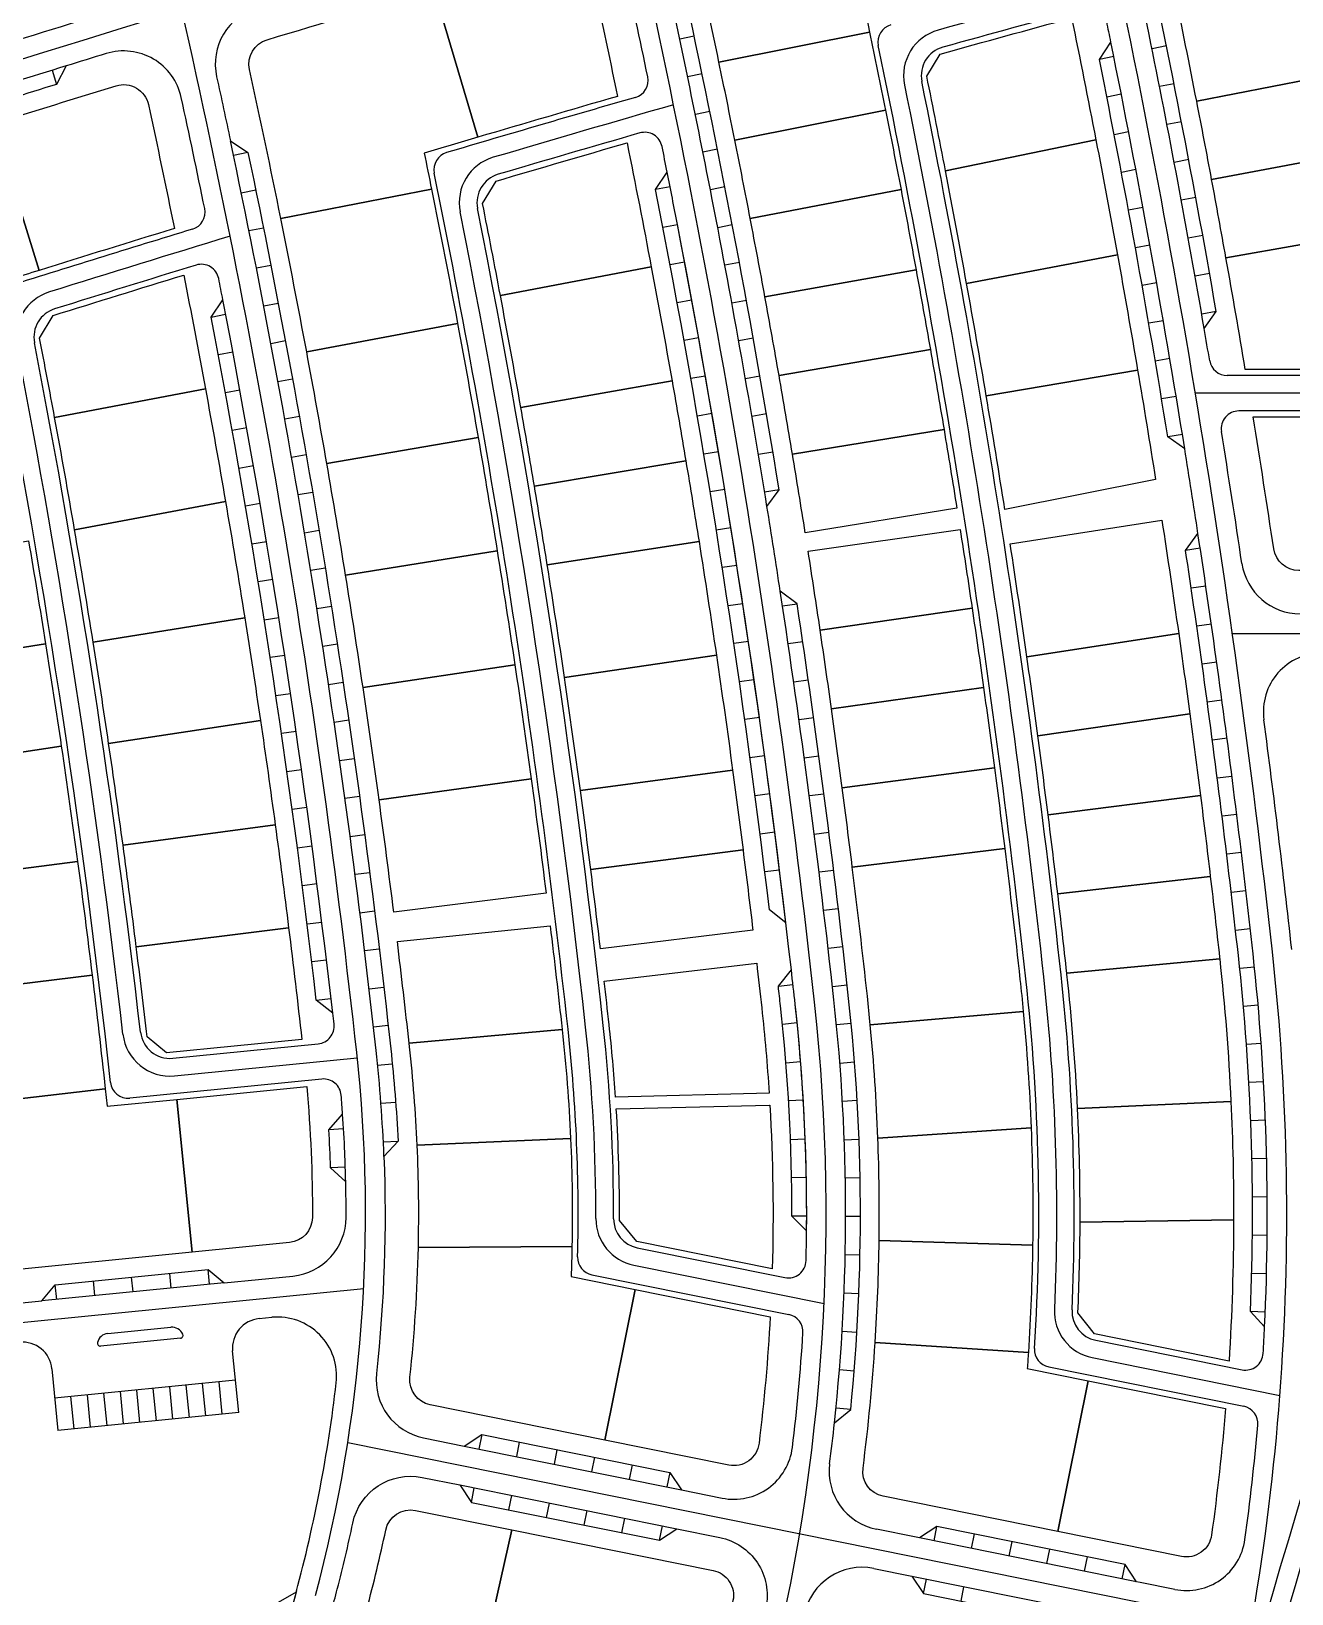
# Paper-space layout 'Layout1' of a CAD drawing. Extents: x 51 to 892, y -832 to -238.
# Drawn here: x 817.76 to 834.83, y -323.23 to -302.07 of the extents above; entities that cross this region are included whole.
import ezdxf

# ---------------------------------------------------------------- set-up
doc = ezdxf.new("R2010")
doc.units = 0
doc.header["$LTSCALE"] = 10
doc.header["$MEASUREMENT"] = 0
doc.layers.add('L-ANNO-KPLN', color=254, linetype='Continuous')
doc.layers.add('L-ANNO-KPLN-HTCH', color=135, linetype='Continuous')

# ---------------------------------------------------------------- blocks, each defined once
blk = doc.blocks.new('masterplan')
at = {"layer": 'L-ANNO-KPLN'}
for p, q in [((408019.061892863, 2905891.855815822), (408018.8662394483, 2905891.814346058)), ((408024.7470918167, 2905891.579838344), (408024.5510151709, 2905891.540418185)), ((408025.4608108078, 2905891.723327723), (408025.2647341619, 2905891.683907564)), ((408010.3621297672, 2905891.393612407), (408010.4212558405, 2905891.202551926)), ((408019.1688785569, 2905891.346140308), (408018.9730641939, 2905891.305437296)), ((408025.5628795227, 2905891.210655652), (408025.3666562095, 2905891.171972176)), ((408024.8486266627, 2905891.069847798), (408024.6524033495, 2905891.031164321)), ((408019.2738668759, 2905890.836049608), (408019.077894569, 2905890.796113973)), ((408024.9482454224, 2905890.559479514), (408024.7518782098, 2905890.521533265)), ((408025.6630220767, 2905890.697603859), (408025.466654864, 2905890.65965761)), ((408019.3768562085, 2905890.325551552), (408019.1807289654, 2905890.286383906)), ((408013.0165328485, 2905890.281914503), (408012.8207862615, 2905890.240886784)), ((408025.7612370574, 2905890.184179578), (408025.564728715, 2905890.146971093)), ((408018.5392405795, 2905889.778523412), (408018.6967148796, 2905890.013345323)), ((408025.045946691, 2905890.048740692), (408024.8494383486, 2905890.011532207)), ((408013.1223255979, 2905889.771950602), (408012.9264120189, 2905889.731727852)), ((408018.7354775288, 2905889.817137654), (408018.5392405795, 2905889.778523412)), ((408019.4778449748, 2905889.814653972), (408019.2815658047, 2905889.776254917)), ((408025.8575230791, 2905889.670390052), (408025.6608763789, 2905889.633919855)), ((408025.14172909, 2905889.537638535), (408024.9450823897, 2905889.501168339)), ((408013.0299439708, 2905889.222139043), (408013.2260212315, 2905889.261556144)), ((408018.6384836731, 2905889.268883319), (408018.8348709724, 2905889.306725473)), ((408019.38040354, 2905889.265734833), (408019.5768316248, 2905889.303364708)), ((408025.951878784, 2905889.156242529), (408025.7550964996, 2905889.120511135)), ((408025.2355912686, 2905889.026180254), (408025.0388089842, 2905888.99044886)), ((408013.3276179971, 2905888.750739755), (408013.1313803677, 2905888.712128968)), ((408018.9324022342, 2905888.795152196), (408018.7358674016, 2905888.758083887)), ((408019.6738146394, 2905888.791691606), (408019.4772406542, 2905888.754831488)), ((408026.0443028411, 2905888.641744261), (408025.8473877482, 2905888.606752173)), ((408025.3275319029, 2905888.514373062), (408025.1306168099, 2905888.479380975)), ((408013.2307194958, 2905888.201706244), (408013.427114178, 2905888.239510064)), ((408018.8312383834, 2905888.246904832), (408019.0279177001, 2905888.283198721)), ((408019.5720756613, 2905888.243552723), (408019.7687925308, 2905888.279642518)), ((408012.5183222715, 2905888.051215885), (408012.7147208963, 2905888.088999217)), ((408025.4175496958, 2905888.002224179), (408025.220504572, 2905887.967971891)), ((408026.1347939465, 2905888.126902504), (408025.9377488227, 2905888.092650217)), ((408019.1214158882, 2905887.770872991), (408018.9245951391, 2905887.735354085)), ((408019.861763841, 2905887.767225301), (408019.6649071062, 2905887.731906383)), ((408012.8120562397, 2905887.577348878), (408012.6155030848, 2905887.540377844)), ((408013.5245080933, 2905887.72787571), (408013.3279596764, 2905887.690879496)), ((408025.5056433779, 2905887.489740827), (408025.3084710026, 2905887.456228823)), ((408013.4230992667, 2905887.179657354), (408013.6197980971, 2905887.215845338)), ((408019.0159362201, 2905887.223439583), (408019.212895348, 2905887.258182955)), ((408019.7557335645, 2905887.21990032), (408019.9527271438, 2905887.254447819)), ((408028.4486018288, 2905887.261136839), (408026.2828772143, 2905887.260391979)), ((408012.7105710986, 2905887.029142392), (408012.9072754239, 2905887.065300495)), ((408025.5918117063, 2905886.976930237), (408025.3945148606, 2905886.944158989)), ((408013.7129825795, 2905886.703427599), (408013.5161366591, 2905886.668048458)), ((408019.3023546601, 2905886.745136568), (408019.1052602092, 2905886.711169268)), ((408020.041681043, 2905886.74131794), (408019.8445536421, 2905886.707542391)), ((408029.0139283675, 2905886.781331243), (408026.4415698438, 2905886.78044653)), ((408013.000376821, 2905886.552862823), (408012.8035246878, 2905886.517518267)), ((408025.6760534658, 2905886.463799641), (408025.4786349327, 2905886.431769612)), ((408013.6070702816, 2905886.156061451), (408013.804059966, 2905886.190631152)), ((408019.1925657206, 2905886.198551089), (408019.3897924366, 2905886.231741788)), ((408019.9313659761, 2905886.194840457), (408020.1286241738, 2905886.22784354)), ((408012.8943622635, 2905886.005514215), (408013.0913588402, 2905886.040044618)), ((408013.8930287177, 2905885.677464661), (408013.6958985976, 2905885.643704984)), ((408019.4752073209, 2905885.718006582), (408019.2778513998, 2905885.685592997)), ((408020.2135552019, 2905885.714032496), (408020.0161692346, 2905885.681802386)), ((408020.048250635, 2905885.484392214), (408020.2135552019, 2905885.714032496)), ((408013.1802199261, 2905885.526854647), (408012.983082273, 2905885.493138986)), ((408013.0696832002, 2905884.980401339), (408013.2669585597, 2905885.013301681)), ((408013.7826201065, 2905885.130987714), (408013.9798873313, 2905885.163936796)), ((408019.3611159236, 2905885.172302953), (408019.5585979876, 2905885.20393892)), ((408025.9172075836, 2905884.922560222), (408025.7194407027, 2905884.892756517)), ((408014.0646343392, 2905884.650056235), (408013.8672333427, 2905884.617918304)), ((408019.6399631432, 2905884.689546777), (408019.442358, 2905884.65868892)), ((408013.3515732586, 2905884.4993945), (408013.1541635644, 2905884.467310039)), ((408025.9937314563, 2905884.408222027), (408025.7958540367, 2905884.379161284)), ((408019.5215763686, 2905884.144758865), (408019.719301525, 2905884.174838136)), ((408020.4562627915, 2905884.170658377), (408020.228454468, 2905884.338478598)), ((408020.2585116967, 2905884.140750109), (408020.4562627915, 2905884.170658377)), ((408013.2365219219, 2905883.953873854), (408013.4340625764, 2905883.985141885)), ((408013.9497368768, 2905884.104505423), (408014.1472683095, 2905884.135831659)), ((408026.0683230911, 2905883.893600059), (408025.8703379236, 2905883.865282689)), ((408014.2277878459, 2905883.621271759), (408014.0301293145, 2905883.590757746)), ((408019.7966119023, 2905883.659820981), (408019.5987698003, 2905883.630520764)), ((408020.533132685, 2905883.655579657), (408020.3352659477, 2905883.626446269)), ((408013.5144251033, 2905883.470552629), (408013.3167568649, 2905883.440101562)), ((408026.1409814354, 2905883.378701576), (408025.9428913128, 2905883.351127978)), ((408014.1084092977, 2905883.076683954), (408014.3061915878, 2905883.106385228)), ((408019.6739370974, 2905883.115982595), (408019.8718930755, 2905883.144503302)), ((408020.410004925, 2905883.111845706), (408020.6079842685, 2905883.140203766)), ((408013.3948670218, 2905882.926001942), (408013.5926594655, 2905882.955635525)), ((408026.2117054645, 2905882.863533843), (408026.0135131809, 2905882.836704406)), ((408014.3824782108, 2905882.591180766), (408014.1845755036, 2905882.562292733)), ((408019.9451438767, 2905882.628893096), (408019.7470770939, 2905882.60115234)), ((408020.6808163933, 2905882.624538613), (408020.4827274818, 2905882.596956316)), ((408013.6687643258, 2905882.440399376), (408013.4708510578, 2905882.411583785)), ((408026.2804941809, 2905882.348104124), (408026.0822025319, 2905882.322019226)), ((408014.2586266452, 2905882.047592774), (408014.4566464256, 2905882.075667078)), ((408019.8181886548, 2905882.086037987), (408020.0163631694, 2905882.112998362)), ((408020.553432502, 2905882.081786001), (408020.751627942, 2905882.108592111)), ((408013.5447076738, 2905881.896855881), (408013.7427383834, 2905881.924852989)), ((408026.3473466141, 2905881.832419691), (408026.1489583965, 2905881.807079701)), ((408014.5286949794, 2905881.559852874), (408014.3305614714, 2905881.532592774)), ((408020.0855498485, 2905881.596827103), (408019.8872706769, 2905881.570647529)), ((408020.8204178277, 2905881.592372177), (408020.6221189008, 2905881.566342664)), ((408013.8145803739, 2905881.409005175), (408013.6164356078, 2905881.381827028)), ((408026.4122618213, 2905881.316487818), (408026.2137798336, 2905881.291893092)), ((408014.4003787668, 2905881.017301435), (408014.5986226542, 2905881.043746871)), ((408019.9543220884, 2905881.054988961), (408020.1527028407, 2905881.080387329)), ((408020.688785624, 2905881.050634217), (408020.887184995, 2905881.075886733)), ((408013.6860336333, 2905880.866506032), (408013.8842890693, 2905880.892864752)), ((408026.4752388869, 2905880.800315781), (408026.2766659285, 2905880.776466667)), ((408013.9518632781, 2905880.376440541), (408013.753500561, 2905880.350901698)), ((408014.666428269, 2905880.527357788), (408014.4680773516, 2905880.501727463)), ((408020.2178211041, 2905880.563687052), (408020.0193418489, 2905880.539070284)), ((408020.9519284193, 2905880.559143705), (408020.7534316487, 2905880.534668574)), ((408026.5362769223, 2905880.283910863), (408026.3376157945, 2905880.260807696)), ((408014.533656082, 2905879.985879569), (408014.732110678, 2905880.01069435)), ((408020.3045882153, 2905879.848141659), (408020.0823289497, 2905880.022899503)), ((408020.8160559828, 2905880.01845365), (408021.014647107, 2905880.042151022)), ((408013.8188352376, 2905879.835022842), (408014.0173018452, 2905879.859741371)), ((408026.5953750669, 2905879.767280345), (408026.3966285717, 2905879.744923453)), ((408021.0753400957, 2905879.524916617), (408020.8766576655, 2905879.501997369)), ((408014.0806036523, 2905879.342776072), (408013.8820365465, 2905879.31887828)), ((408014.7956687713, 2905879.493765288), (408014.5971138501, 2905879.46976647)), ((408020.2022012947, 2905878.989833664), (408020.3783495134, 2905879.212498095)), ((408026.6521512994, 2905879.250390469), (408026.4532317034, 2905879.229630066)), ((408014.6584495832, 2905878.953396886), (408014.8571014749, 2905878.976579335)), ((408020.2022012947, 2905878.989833664), (408020.40077206, 2905879.013759016)), ((408020.9352357665, 2905878.985307655), (408021.134006454, 2905879.007448427)), ((408013.9431034072, 2905878.802476834), (408014.1417676171, 2905878.825553482)), ((408026.7019520907, 2905878.732786363), (408026.5027233267, 2905878.715239296)), ((408014.916407751, 2905878.459145231), (408014.7176622455, 2905878.436779542)), ((408020.4570956304, 2905878.492763299), (408020.2580895373, 2905878.47284911)), ((408021.1891389829, 2905878.487544958), (408020.9900755114, 2905878.468212749)), ((408011.9979181543, 2905878.015727583), (408013.9684427932, 2905878.210377714)), ((408026.743392085, 2905878.21444588), (408026.5439060575, 2905878.20011672)), ((408012.0215107375, 2905877.776890003), (408014.4981251316, 2905878.021532118)), ((408014.773899579, 2905877.91983287), (408014.9727423254, 2905877.94138218)), ((408020.3046439687, 2905877.954946113), (408020.504011285, 2905877.970841811)), ((408021.0352589603, 2905877.950187863), (408021.2346633878, 2905877.965611039)), ((408014.0176348949, 2905877.732900799), (408011.4166527502, 2905877.47597353)), ((408026.7764604858, 2905877.695504062), (408026.5767691664, 2905877.684396543)), ((408015.0183795611, 2905877.416560253), (408014.8189249547, 2905877.401800171)), ((408020.5403889616, 2905877.448080122), (408020.3407415583, 2905877.436209384)), ((408021.2699395083, 2905877.442884455), (408021.0702708798, 2905877.431376248)), ((408014.3124974107, 2905877.058936886), (408014.112838785, 2905877.047256423)), ((408026.8011486778, 2905877.176096108), (408026.6013040919, 2905877.168213123)), ((408014.8506435829, 2905876.882782743), (408015.0504112432, 2905876.892420266)), ((408020.3663676156, 2905876.916850034), (408020.5662138555, 2905876.92469098)), ((408021.0950977928, 2905876.911977605), (408021.294953766, 2905876.919566412)), ((408026.8174502293, 2905876.656357338), (408026.6175044418, 2905876.651700941)), ((408014.3360247615, 2905876.539484462), (408014.1361277152, 2905876.53306801)), ((408020.5814754568, 2905876.400887389), (408020.3815117115, 2905876.397079425)), ((408021.3096965327, 2905876.395858346), (408021.1097301432, 2905876.39219186)), ((408026.8253608932, 2905876.136423159), (408026.6253659955, 2905876.134994563)), ((408020.5861675546, 2905875.87688252), (408020.3861676812, 2905875.877109088)), ((408020.5851710509, 2905875.676885496), (408020.3861676829, 2905875.877109088)), ((408021.3141621333, 2905875.871961844), (408021.1141622986, 2905875.872219089)), ((408026.8248786085, 2905875.616429028), (408026.6248867048, 2905875.618228605)), ((408018.2910203898, 2905875.448875887), (408020.2911368298, 2905875.045522673)), ((408021.308348849, 2905875.348078562), (408021.1083925531, 2905875.352259441)), ((408011.9777973434, 2905874.902671849), (408011.9581368575, 2905875.101703166)), ((408012.4952787685, 2905874.953789112), (408012.4756182826, 2905875.15282043)), ((408017.6752702054, 2905875.083387841), (408020.3440693768, 2905874.545184815)), ((408018.2435759598, 2905875.213612149), (408020.8221461544, 2905874.693605138)), ((408026.8160035008, 2905875.096510417), (408026.6160666947, 2905875.101537698)), ((408008.5887102017, 2905874.302610002), (408014.5845935451, 2905874.894888551)), ((408012.6943100858, 2905874.973449598), (408010.2263217504, 2905874.729659573)), ((408010.4253530678, 2905874.749320059), (408010.4056925819, 2905874.948351376)), ((408010.942834493, 2905874.800437322), (408010.9231740071, 2905874.999468639)), ((408011.4603159182, 2905874.851554585), (408011.4406554323, 2905875.050585903)), ((408021.2922589174, 2905874.824410155), (408021.0924231274, 2905874.832513056)), ((408013.1677918546, 2905874.489650769), (408013.3398008319, 2905874.506641964)), ((408026.7987378824, 2905874.57680278), (408026.5989082629, 2905874.585056456)), ((408012.1019214565, 2905874.223584445), (408011.0208601212, 2905874.11679627)), ((408011.117720849, 2905874.287142979), (408011.9736039502, 2905874.371687853)), ((408021.265898532, 2905874.301158192), (408021.0662601684, 2905874.313179998)), ((408012.8916242329, 2905873.216335624), (408012.8090501917, 2905874.052267162)), ((408024.5021487754, 2905874.196309514), (408026.4837561604, 2905873.796688927)), ((408010.3601769502, 2905873.808896762), (408010.4395584029, 2905872.974118438)), ((408023.8652794836, 2905873.835080451), (408026.507320739, 2905873.302273556)), ((408012.8483711639, 2905873.654204523), (408010.3963053338, 2905873.411987336)), ((408012.2228790065, 2905873.150276392), (408012.1796259375, 2905873.58814529)), ((408012.445794082, 2905873.172296136), (408012.402541013, 2905873.610165034)), ((408012.6687091574, 2905873.19431588), (408012.6254560885, 2905873.632184778)), ((408021.2292778392, 2905873.778524083), (408021.029913747, 2905873.794460166)), ((408010.6624734784, 2905872.996138182), (408010.6192204093, 2905873.43400708)), ((408010.8853885538, 2905873.018157927), (408010.8421354848, 2905873.456026825)), ((408011.1083036292, 2905873.040177671), (408011.0650505603, 2905873.478046569)), ((408011.3312187047, 2905873.062197415), (408011.2879656357, 2905873.500066313)), ((408011.5541337802, 2905873.084217159), (408011.5108807111, 2905873.522086057)), ((408011.7770488556, 2905873.106236903), (408011.7337957866, 2905873.544105801)), ((408011.999963931, 2905873.128256647), (408011.956710862, 2905873.566125546)), ((408012.8916242329, 2905873.216335624), (408010.4395584029, 2905872.974118438)), ((408020.96280294, 2905873.077616906), (408021.1824109331, 2905873.256708978)), ((408021.1824109353, 2905873.256709001), (408020.9833978536, 2905873.276553226)), ((408014.3693797109, 2905872.812090467), (408026.610275829, 2905870.343531794)), ((408015.3957710383, 2905872.874418171), (408015.9479664345, 2905872.76305976)), ((408015.9479664345, 2905872.76305976), (408016.1835565739, 2905872.91957585)), ((408015.9479664345, 2905872.76305976), (408018.8887631501, 2905872.170004386)), ((408016.1835565729, 2905872.919575844), (408016.1440195489, 2905872.723522735)), ((408016.1835565739, 2905872.91957585), (408018.7322470597, 2905872.40559452)), ((408016.6932946702, 2905872.81677958), (408016.6537576462, 2905872.62072647)), ((408017.2030327676, 2905872.713983315), (408017.1634957436, 2905872.517930205)), ((408017.7127708649, 2905872.61118705), (408017.673233841, 2905872.415133941)), ((408018.2225089623, 2905872.508390785), (408018.1829719384, 2905872.312337676)), ((408018.7322470597, 2905872.40559452), (408018.6927100357, 2905872.209541411)), ((408018.7322470597, 2905872.40559452), (408018.8887631501, 2905872.170004386)), ((408015.8869058213, 2905872.236743995), (408018.8277025368, 2905871.64368862)), ((408016.0434219106, 2905872.001153855), (408016.0829589356, 2905872.19720697)), ((408018.8887631501, 2905872.170004386), (408019.4409585481, 2905872.058645974)), ((408016.553160008, 2905871.89835759), (408016.5926970331, 2905872.094410704)), ((408017.0628981055, 2905871.795561325), (408017.1024351304, 2905871.99161444)), ((408017.5726362028, 2905871.69276506), (408017.6121732278, 2905871.888818175)), ((408018.0823743001, 2905871.589968795), (408018.1219113251, 2905871.78602191)), ((408018.5921123975, 2905871.48717253), (408018.6316494225, 2905871.683225645)), ((408022.0699841735, 2905871.528463875), (408021.5326796807, 2905871.636819313)), ((408022.115517567, 2905871.519281389), (408022.0699841735, 2905871.528463875)), ((408022.3511077054, 2905871.675797473), (408022.115517567, 2905871.519281389)), ((408025.0563142826, 2905870.926226014), (408022.115517567, 2905871.519281389)), ((408022.3115706814, 2905871.479744364), (408022.3511077063, 2905871.675797479)), ((408024.8997981932, 2905871.161816153), (408022.3511077054, 2905871.675797473)), ((408022.8213087788, 2905871.376948099), (408022.8608458037, 2905871.573001213)), ((408023.3310468761, 2905871.274151834), (408023.3705839012, 2905871.470204948)), ((408023.8407849735, 2905871.171355569), (408023.8803219985, 2905871.367408684)), ((408024.3505230709, 2905871.068559304), (408024.3900600958, 2905871.264612419)), ((408021.495078953, 2905871.105772513), (408022.011139821, 2905871.001701167)), ((408024.8602611682, 2905870.965763039), (408024.8997981932, 2905871.161816153)), ((408025.0563142826, 2905870.926226014), (408024.8997981932, 2905871.161816153)), ((408022.011139821, 2905871.001701167), (408022.1676559052, 2905870.766111029)), ((408022.011139821, 2905871.001701167), (408024.9519365366, 2905870.408645792)), ((408022.1676559104, 2905870.766111028), (408022.2071929354, 2905870.962164142)), ((408022.6773940078, 2905870.663314763), (408022.7169310327, 2905870.859367877)), ((408025.1018476761, 2905870.917043529), (408025.0563142826, 2905870.926226014)), ((408025.5723751506, 2905870.822154669), (408025.1018476761, 2905870.917043529)), ((408013.6703735179, 2905870.785822924), (408013.4255592863, 2905870.64399473)), ((408022.1676559052, 2905870.766111029), (408024.7163463973, 2905870.252129703))]:
    blk.add_line(p, q, dxfattribs=at)
for points in [[(408028.3842192173, 2905903.346859535), (408028.5668244844, 2905902.806866181, -0.0272087298516123), (408030.4346581661, 2905896.101888656), (408030.5587050158, 2905895.53999895, -0.0133288578294413), (408032.02281059, 2905887.952739145, -0.1371364751896113), (408031.6493138531, 2905884.527168774, 0.0409899089799493), (408024.4228652826, 2905861.103129227), (408023.4032450541, 2905856.485164814)], [(408009.2421628688, 2905891.321794267), (408008.5479153502, 2905893.716360175, -0.4086734982532422), (408008.972771485, 2905894.505773098, -0.0110186493831974), (408025.7861455858, 2905899.324242189, -0.4173963695954786), (408026.5695623229, 2905898.861262619, -0.0203199587966195), (408028.9220044077, 2905887.579952057, -0.4632883807191366), (408028.4486843742, 2905887.021136853), (408025.8522343124, 2905887.020243853)], [(408026.0461533173, 2905887.460381032, 0.0007941483107338), (408025.9718593345, 2905887.895580448), (408026.1347939465, 2905888.126902504, 0.0103143958206627), (408025.0349857933, 2905893.762310935), (408024.797030342, 2905893.915395085, 0.0013592649943616), (408024.6339493913, 2905894.653250781, 0.4277537049272289), (408023.0183475346, 2905895.626425158, 0.0003648541512622), (408022.4605931841, 2905895.473872385), (408022.2162708039, 2905895.614190842, 0.0016518607349234), (408019.7068962099, 2905894.915584569), (408019.5710013427, 2905894.6694172, 0.0020796027837882), (408016.411335011, 2905893.762551786), (408016.1655730738, 2905893.899179903, 0.0016518607304842), (408013.6676623115, 2905893.160631756), (408013.534945498, 2905892.912097519, 0.0025876625927571), (408009.6314240028, 2905891.719710047)], [(408025.9718593345, 2905887.895580448, 0.0072921223212785), (408025.2251729241, 2905891.879955846, 0.0037414554128524), (408024.797030342, 2905893.915395085, 0.0037414554128524)], [(408018.4335350207, 2905891.306377988, 0.0029245575535741), (408018.1086439635, 2905892.818550186, 0.43330652013848), (408017.1046926761, 2905893.414282618, 0.0003592849172282), (408016.5616702375, 2905893.256400855), (408016.4257497385, 2905893.008398262, 0.0016518607333751), (408013.9337186944, 2905892.271589795), (408013.6847893208, 2905892.405805424, 0.0003591706962337), (408013.1433922686, 2905892.243060383, 0.3916901865322333), (408012.5926981561, 2905891.306243387, -0.0017578567718461), (408012.7796038245, 2905890.436600858), (408013.0165328485, 2905890.281914503, -0.0242663453231308), (408014.951490647, 2905878.143840685, -0.0153393748315692), (408015.0504112432, 2905876.892420266), (408014.8592951328, 2905876.682970749, -0.0363277834626559), (408014.7584868085, 2905873.743996344)], [(408020.048250635, 2905885.484392214, 0.0082114784728491), (408019.2815658047, 2905889.776254917, 0.0052733569055426), (408018.71503884, 2905892.518290022)], [(408024.8065653105, 2905892.605374805, 0.0016182004506373), (408022.3676994428, 2905891.937998944, 0.3936817014983355), (408021.9113405967, 2905891.194261963, -0.0225476102982694), (408023.7941539332, 2905879.116528696, -0.0383945773467075), (408023.9418406682, 2905874.616530812, 0.3694955005015436), (408024.4547043454, 2905873.961045777), (408026.9970448187, 2905873.448345027)], [(408026.7707879333, 2905874.017884471, 0.0027907304778753), (408026.7898639813, 2905874.377000064), (408026.5989082629, 2905874.585056456, 0.0377276050122752), (408026.4342288432, 2905879.406925852, 0.0071875602948183), (408025.9428913128, 2905883.351127978, 0.0028167869463427), (408025.7194407027, 2905884.892756517), (408025.8872610719, 2905885.120305371, 0.0020945316607426), (408025.7079408763, 2905886.26635818), (408025.4786349327, 2905886.431769612, 0.0093895409461065), (408024.5510151687, 2905891.540418196), (408024.7075300547, 2905891.77588645, 0.0005060629148248), (408024.6516138293, 2905892.050521627)], [(408012.4308117145, 2905889.520047263, 0.003052730563777), (408012.1135371288, 2905891.025240859, 0.4391288369861953), (408011.0967496276, 2905891.620163693, 0.0003613506067019999), (408010.5532052659, 2905891.452689923), (408010.4212558405, 2905891.202551926, 0.0016518607334036), (408007.9412881362, 2905890.426107704)], [(408009.6327346874, 2905874.671024529), (408010.2263217504, 2905874.729659573), (408010.4056925819, 2905874.948351376), (408012.4756182826, 2905875.15282043), (408012.6943100858, 2905874.973449598), (408013.6247731368, 2905875.065361544, 0.3849806130879887), (408014.3461289328, 2905875.859593174, 0.0060803365888452), (408014.3414282569, 2905876.339558326), (408014.1361277152, 2905876.53306801, 0.0065870456451939), (408014.112838785, 2905877.047256423), (408014.2998055087, 2905877.258532912, 0.0025827618175457), (408014.2804410344, 2905877.513476213)], [(408025.7079408763, 2905886.26635818, 0.0101118605291289), (408024.7075300547, 2905891.77588645)], [(408014.8592951321, 2905876.682970766, 0.01780749121912), (408014.7526897638, 2905878.1219727, 0.024661754437316), (408012.7796038245, 2905890.436600858)], [(408020.3045882153, 2905879.848141659, 0.0181052712032204), (408018.8348709724, 2905889.306725473, 0.0013614094413108), (408018.6967148796, 2905890.013345323)], [(408014.1831199955, 2905878.477981581, 0.0015155029335684), (408014.1646865557, 2905878.626871037), (408013.9431034072, 2905878.802476834, 0.0186066500517878), (408012.5183222715, 2905888.051215885), (408012.6767816789, 2905888.285367767, 0.0005801507960176), (408012.6207650951, 2905888.572290997)], [(408026.7898639813, 2905874.377000064, 0.0392819302189687), (408026.6330297308, 2905879.428793799, 0.0068264169951639), (408026.1684119533, 2905883.180591608, 0.0035390454299985), (408025.8872610719, 2905885.120305371)], [(408020.96280294, 2905873.077616906, 0.0541752533171352), (408020.9552773219, 2905878.804253861, 0.0105134042467355), (408020.228454468, 2905884.338478598, 0.0112279465548179)], [(408020.5851710509, 2905875.676885496, 0.0296064544940018), (408020.43044299, 2905878.746522379, 0.0008865775002554), (408020.3783495134, 2905879.212498095, 0.0008865775002554)], [(408014.0598993853, 2905870.195875225, -0.0007572028664720001), (408014.1859534229, 2905870.669998972, 0.0020093312062658), (408014.2274065615, 2905870.827502945, 0.0113171618688046), (408014.4371337873, 2905871.7204091, -0.4115593578551377), (408015.378027556, 2905872.339366862), (408015.8869058213, 2905872.236743995), (408016.0434219106, 2905872.001153855), (408018.5921123974, 2905871.48717253), (408018.8277025368, 2905871.64368862), (408019.4090184246, 2905871.52645763, -0.4164380788704575), (408020.0338599903, 2905870.578150305, -0.0062530854387284), (408019.8926537712, 2905869.94398599), (408019.6516974217, 2905869.796908208, -0.0055185849881944), (408019.5107480506, 2905869.245672404, 0.0110160990611785), (408017.8765337932, 2905862.548521918), (408017.0181309412, 2905858.66072751), (408017.1703069196, 2905858.422310918), (408016.976368438, 2905857.543943676, -0.3506651106589114), (408016.1987189846, 2905856.916432717, 0.003619608216392001), (408014.4576258854, 2905856.89613273)]]:
    blk.add_lwpolyline(points, format="xyb", dxfattribs=at)
for points in [[(408021.4175807817, 2905892.005689793), (408021.4374462295, 2905891.910357316), (408019.3974902243, 2905891.503904997, 0.003185112730504661), (408019.0409567732, 2905893.159575533, -0.3972316982383218), (408019.2827725639, 2905893.565039301, -0.001140674045375904), (408020.9992690251, 2905894.048450598)], [(408017.6633856065, 2905892.720158123, -0.003265166583275088), (408018.0231544781, 2905891.040078715, 0.00126719982498932), (408016.1319557575, 2905890.487652456), (408015.540141552, 2905892.481689147, -0.001128476931955074), (408017.231686546, 2905892.976323075, -0.4333065320289664)], [(408027.9118626295, 2905891.371156774), (408025.8695338886, 2905890.977086405, 0.002763794191921019), (408025.5672622309, 2905892.483050308), (408027.6039613644, 2905892.905198148, -0.002779011280582876)], [(408016.1319557575, 2905890.487652456, 0.0005045560738280491), (408015.4043030265, 2905890.272385719, -0.001012524318148917), (408015.5038157104, 2905889.783263268), (408013.4617637543, 2905889.387501377, 0.004065460706598661), (408013.0381782006, 2905891.403626791, -0.3916901965559587), (408013.2749766748, 2905891.806458106, -0.001509032305787253), (408015.540141552, 2905892.481689147)], [(408024.5046816017, 2905890.451315464), (408022.4674433125, 2905890.030802942, 0.002422165451359154), (408022.2134528718, 2905891.314627222), (408022.3967806331, 2905891.613993141, -0.00118110738092754), (408024.1753949812, 2905892.102654894, -0.003063935779093985)], [(408021.653777413, 2905890.852209182), (408019.6138410266, 2905890.445783315, 0.002055058078011545), (408019.3974902243, 2905891.503904997), (408021.4374462295, 2905891.910357316, -0.002024987989424641)], [(408028.1170263668, 2905890.296588847), (408026.0721064002, 2905889.916288005, 0.001955609290089149), (408025.8695338886, 2905890.977086405), (408027.9118626295, 2905891.371156774, -0.001962185055243874)], [(408011.667924392, 2905890.928466423, -0.003420106632723241), (408012.0202510372, 2905889.250874612, 0.001231259996658582), (408010.1885812092, 2905888.683974543), (408009.5692687135, 2905890.66962387, -0.00111599779329794), (408011.2307057687, 2905891.184283255, -0.4391288430293979)], [(408021.8642602678, 2905889.778426704), (408019.82162314, 2905889.385978634, 0.002059832964028624), (408019.6138410266, 2905890.445783315), (408021.653777413, 2905890.852209182, -0.002043577565688878)], [(408010.1885812092, 2905888.683974543, 0.0005356939723120637), (408009.4091076265, 2905888.439771724, -0.000800070208876163), (408009.4792858406, 2905888.08696133), (408007.4370131278, 2905887.69267847, 0.003930166327453957), (408007.0548759688, 2905889.54976485, -0.3858282433564134), (408007.2867546261, 2905889.949485551, -0.00152940831108055), (408009.5692687135, 2905890.66962387)], [(408018.4806696688, 2905888.729846509), (408016.4366521062, 2905888.344011568, 0.002494860041329884), (408016.1952869523, 2905889.589866418), (408016.3784411724, 2905889.893111342, -0.001182990370916673), (408018.1519687612, 2905890.411095513, -0.003258220357376542)], [(408024.7963792041, 2905888.892347443), (408022.7526333984, 2905888.505432199, 0.002876346506233871), (408022.4674433125, 2905890.030802942), (408024.5046816017, 2905890.451315464, -0.002896256159303179)], [(408028.2399483856, 2905889.630505336, -0.0008081230982565473), (408028.3145294805, 2905889.216927182), (408026.2664659603, 2905888.853916281, 0.001966780581682224), (408026.0721064002, 2905889.916288005), (408028.1170263668, 2905890.296588847, -0.00123058642391909)], [(408015.8571090536, 2905887.962807259), (408013.8124437818, 2905887.581231253, 0.003634757870096981), (408013.4617637543, 2905889.387501377), (408015.5038157104, 2905889.783263268, -0.003616082541610447)], [(408022.0680458252, 2905888.692033428), (408020.0208389284, 2905888.324477575, 0.002041901127201163), (408019.82162314, 2905889.385978634), (408021.8642602678, 2905889.778426704, -0.002092916156967542)], [(408028.6372156207, 2905887.341201713), (408026.5287204012, 2905887.340470733, 0.002777781064083079), (408026.2664659603, 2905888.853916281), (408028.3145294805, 2905889.216927182, -0.00337676299847812)], [(408025.0699309233, 2905887.331437508), (408023.0190945185, 2905886.984649637, 0.002850374814432799), (408022.7526333984, 2905888.505432199), (408024.7963792041, 2905888.892347443, -0.002901864323965411)], [(408012.4411755915, 2905887.078359155), (408010.3975313897, 2905886.691149848, 0.002214171404743171), (408010.1943743525, 2905887.765371992), (408010.3775771429, 2905888.072537053, -0.001185001757351433), (408012.14652836, 2905888.620169856, -0.003145320475261371)], [(408018.7620268796, 2905887.188840467), (408016.7141285689, 2905886.825144659, 0.003016373538899669), (408016.4366521062, 2905888.344011568), (408018.4806696688, 2905888.729846509, -0.002993699922841458)], [(408022.2617678388, 2905887.611088912), (408020.2113740426, 2905887.261419913, 0.002041566989938911), (408020.0208389284, 2905888.324477575), (408022.0680458252, 2905888.692033428, -0.002088629394312013)], [(408016.1350437138, 2905886.421650052), (408014.0850577677, 2905886.069616058, 0.003039121670530224), (408013.8124437818, 2905887.581231253), (408015.8571090536, 2905887.962807259, -0.003063330486536685)], [(408022.4467122864, 2905886.528617665), (408020.3933058352, 2905886.196859085, 0.002059657048790803), (408020.2113740426, 2905887.261419913), (408022.2617678388, 2905887.611088912, -0.002068738059172494)], [(408018.9486272389, 2905886.105177262), (408016.8973546182, 2905885.760800613, 0.002091787476194426), (408016.7141285689, 2905886.825144659), (408018.7620268796, 2905887.188840467, -0.002132059143350749)], [(408025.3118467225, 2905885.854328715), (408023.2703616802, 2905885.447259432, 0.002877676675189721), (408023.0190945185, 2905886.984649637), (408025.0699309233, 2905887.331437508, -0.002743622465513017)], [(408012.7127082304, 2905885.554873397), (408010.6681650599, 2905885.17121257, 0.003138072828536755), (408010.3975313897, 2905886.691149848), (408012.4411755915, 2905887.078359155, -0.003105825268691549)], [(408022.620003134, 2905885.462610516), (408020.5666250811, 2905885.13085674, 0.002055503014617376), (408020.3933058352, 2905886.196859085), (408022.4467122864, 2905886.528617665, -0.002022603285938416)], [(408028.5760132938, 2905884.620803006), (408027.2537948359, 2905884.620686912, -0.3713977889369818), (408026.9135480481, 2905884.913807877, 0.003247459290272712), (408026.63447297, 2905886.700509822), (408028.5775944049, 2905886.70118117)], [(408016.3927656941, 2905884.886658248), (408014.3393745048, 2905884.554847308, 0.003054535953000348), (408014.0850577677, 2905886.069616058), (408016.1350437138, 2905886.421650052, -0.003040410926256394)], [(408019.1276664067, 2905885.010735149), (408017.071718737, 2905884.694965606, 0.002107339425474178), (408016.8973546182, 2905885.760800613), (408018.9486272389, 2905886.105177262, -0.002127513338237729)], [(408012.9734918154, 2905883.977691431), (408010.9198310104, 2905883.647861385, 0.003148322633564257), (408010.6681650599, 2905885.17121257), (408012.7127082304, 2905885.554873397, -0.003217672501189783)], [(408025.6259189062, 2905883.765908497), (408023.569507869, 2905883.452821107, 0.002851185067132363), (408023.3431574958, 2905884.980193612), (408025.39803403, 2905885.302251236, -0.00283456501527709)], [(408010.2751195785, 2905883.626688218), (408008.2205109647, 2905883.302920476, 0.002883833705066451), (408007.9941467462, 2905884.67167673), (408010.0442420875, 2905885.022843769, -0.002922355480882279)], [(408019.3633998315, 2905883.471581941), (408017.30559605, 2905883.168782025, 0.002994105625640154), (408017.071718737, 2905884.694965606), (408019.1276664067, 2905885.010735149, -0.002976341408561224)], [(408022.8273412569, 2905884.109606992), (408020.7684579347, 2905883.814158731, 0.002042896910508696), (408020.6058654647, 2905884.881726639), (408022.6648975324, 2905885.177319696, -0.002044277796276288)], [(408016.6325641751, 2905883.34420937), (408014.5753848674, 2905883.037077318, 0.003054575659147696), (408014.3393745048, 2905884.554847308), (408016.3927656941, 2905884.886658248, -0.003051356141835803)], [(408013.1864266508, 2905882.586605545), (408011.129749069, 2905882.276058724, 0.002834183466995554), (408010.9198310104, 2905883.647861385), (408012.9734918154, 2905883.977691431, -0.00284298797804342)], [(408022.9822929727, 2905883.034028919), (408020.9224239577, 2905882.745150646, 0.002058637928431984), (408020.7684579347, 2905883.814158731), (408022.8273412569, 2905884.109606992, -0.002049360210215003)], [(408025.7765084268, 2905882.678334391), (408023.7175369933, 2905882.383000215, 0.002005558820466661), (408023.569507869, 2905883.452821107), (408025.6259189062, 2905883.765908497, -0.002017627818462443)], [(408010.488228626, 2905882.239243807), (408008.431131441, 2905881.931651189, 0.002887955213087568), (408008.2205109647, 2905883.302920476), (408010.2751195785, 2905883.626688218, -0.002900160018654492)], [(408016.8537924294, 2905881.798799619), (408014.7930275035, 2905881.516575136, 0.003039763889299346), (408014.5753848674, 2905883.037077318), (408016.6325641751, 2905883.34420937, -0.003045714052846236)], [(408019.582555505, 2905881.918219266), (408017.5212565345, 2905881.639935915, 0.0029944810297094), (408017.30559605, 2905883.168782025), (408019.3633998315, 2905883.471581941, -0.003006513260044926)], [(408023.1300020125, 2905881.946022491), (408021.0677351629, 2905881.674978312, 0.002057292708210346), (408020.9224239577, 2905882.745150646), (408022.9822929727, 2905883.034028919, -0.002045763809181394)], [(408013.3863877393, 2905881.17383203), (408011.3241972358, 2905880.90197241, 0.00284985804565835), (408011.129749069, 2905882.276058724), (408013.1864266508, 2905882.586605545, -0.00288189035465671)], [(408025.9206380332, 2905881.572441154), (408023.8570350357, 2905881.311955546, 0.002011250806395489), (408023.7175369933, 2905882.383000215), (408025.7765084268, 2905882.678334391, -0.002069356149520305)], [(408010.7083141719, 2905880.680993264), (408008.6458877437, 2905880.41073822, 0.003208677589371885), (408008.431131441, 2905881.931651189), (408010.488228626, 2905882.239243807, -0.003228405891994751)], [(408019.7238594778, 2905880.837702181), (408017.6612507749, 2905880.569047735, 0.002133493477048836), (408017.5212565345, 2905881.639935915), (408019.582555505, 2905881.918219266, -0.002111102811043543)], [(408023.2690826996, 2905880.855227962), (408021.2043674943, 2905880.603656032, 0.002043852659608967), (408021.0677351629, 2905881.674978312), (408023.1300020125, 2905881.946022491, -0.002055587776526433)], [(408017.056235462, 2905880.250587248), (408014.9922286731, 2905879.993321135, 0.003040162954628978), (408014.7930275035, 2905881.516575136), (408016.8537924294, 2905881.798799619, -0.003046645911581125)], [(408026.0545119662, 2905880.476749221), (408023.9880316525, 2905880.239987644, 0.00201840526555366), (408023.8570350357, 2905881.311955546), (408025.9206380332, 2905881.572441154, -0.002045505990107705)], [(408013.567658687, 2905879.779953464), (408011.5032208239, 2905879.525806637, 0.002864650206560229), (408011.3241972358, 2905880.90197241), (408013.3863877393, 2905881.17383203, -0.002839276088162138)], [(408019.8570746972, 2905879.749069264), (408017.7923385387, 2905879.497607391, 0.002131709107296088), (408017.6612507749, 2905880.569047735), (408019.7238594778, 2905880.837702181, -0.002132609360579533)], [(408023.47607252, 2905879.081539918, -0.003801716269027051), (408023.5204628811, 2905878.647660377), (408021.4484234374, 2905878.465685723, 0.003623378884196795), (408021.4085433349, 2905878.854112856, 0.003308951957602999), (408021.2043674943, 2905880.603656032), (408023.2690826996, 2905880.855227962, -0.00330789967090212)], [(408010.9060579691, 2905879.138728924), (408008.8413395338, 2905878.887222381, 0.003212878744540368), (408008.6458877437, 2905880.41073822), (408010.7083141719, 2905880.680993264, -0.003189189218301851)], [(408026.1797637055, 2905879.378934874), (408026.1814339029, 2905879.363503553), (408024.1105281218, 2905879.1669571, 0.002004353604682326), (408023.9880316525, 2905880.239987644), (408026.0545119662, 2905880.476749221, -0.002020963228989385)], [(408013.7463265294, 2905878.268826095), (408011.915068179, 2905878.08793295), (408011.6492178636, 2905878.302815339, 0.002525269711747064), (408011.5032208239, 2905879.525806637), (408013.567658687, 2905879.779953464, -0.00305248588255604)], [(408017.2728164315, 2905878.40528984), (408015.2006647142, 2905878.219648696, 0.00274548991829876), (408015.0409685374, 2905879.597382217), (408017.1108106207, 2905879.806898619, -0.002737988800665986)], [(408019.9771769753, 2905878.696663357, -0.01136937622211828), (408020.0776989001, 2905877.541770068), (408017.9966370307, 2905877.489498771, 0.0105018268002604), (408017.9096477884, 2905878.469236312, 0.001160157492904483), (408017.8432137296, 2905879.06055794), (408019.9088660972, 2905879.304480074, -0.001179347100836052)], [(408026.3335770197, 2905877.429713809), (408024.2557454525, 2905877.334085203, 0.0153808967501843), (408024.1122353465, 2905879.151517473), (408024.1105281218, 2905879.1669571), (408026.1814339029, 2905879.363503553, -0.01529101793336339)], [(408011.0837019498, 2905877.599663751), (408009.017399533, 2905877.36129985, 0.003195026191630661), (408008.8413395338, 2905878.887222381), (408010.9060579691, 2905879.138728924, -0.003185914756840442)], [(408023.6268059575, 2905877.070647024), (408021.5505883119, 2905876.933237793, 0.01425476142049798), (408021.4484234374, 2905878.465685723), (408023.5204628811, 2905878.647660377, -0.01363115744558089)], [(408017.2734849619, 2905878.399258757, -0.01617634848786394), (408017.3871231783, 2905876.930360685), (408015.3092376235, 2905876.836938818, 0.01617237032805148), (408015.2059557767, 2905878.171831695), (408015.2006647142, 2905878.219648696), (408017.2728164315, 2905878.40528984)], [(408013.8901302181, 2905875.860672546, -0.3849806146882833), (408013.5799472271, 2905875.519152943), (408012.2622433064, 2905875.388989008), (408012.0549988679, 2905877.458640554), (408013.8126995827, 2905877.632267753, -0.02302705782735122)], [(408011.1090796767, 2905877.365201837), (408012.0549988679, 2905877.458640554), (408012.2622433064, 2905875.388989008), (408009.5879087776, 2905875.124815927, -0.4159737114223679), (408009.2115619642, 2905875.435390338, 0.004010417462392859), (408009.017399533, 2905877.36129985), (408011.0837019498, 2905877.599663751)], [(408026.3700742769, 2905875.825347144), (408024.2899608902, 2905875.794133098, 0.01300528681947539), (408024.2557454525, 2905877.334085203), (408026.3335770197, 2905877.429713809, -0.01265089473108376)], [(408020.0876835489, 2905877.378212807, -0.02173453808125502), (408020.1192997599, 2905875.161777261), (408018.2831718301, 2905875.532065346), (408018.050022416, 2905875.819506753, 0.01614182780070637), (408018.0068534707, 2905877.329716714), (408020.0817509317, 2905877.381826089)], [(408023.6470865989, 2905875.484693789), (408021.5677521699, 2905875.546878057, 0.01288280892226595), (408021.5505883119, 2905876.933237793), (408023.6268059575, 2905877.070647024, -0.01367706430579226)], [(408017.4059118846, 2905875.466919794), (408015.3251614172, 2905875.451654846, 0.01674561799432489), (408015.3092376235, 2905876.836938818), (408017.3871231783, 2905876.930360685, -0.01608278072500815)], [(408026.3075830139, 2905873.913822116), (408024.4835127065, 2905874.281678292), (408024.2600334185, 2905874.568833228, 0.01032973261315909), (408024.2899608902, 2905875.794133098), (408026.3700742769, 2905875.825347144, -0.01506948890102855)], [(408023.6470865989, 2905875.484693789, -0.01255554225563808), (408023.5895050918, 2905874.030568887), (408021.5138755292, 2905874.164917846, 0.01284345560236436), (408021.5677521699, 2905875.546878057)], [(408017.3944129698, 2905875.058416341), (408018.2644734811, 2905874.882955704), (408017.853048156, 2905872.844051768), (408015.4859154534, 2905873.321419267, -0.3874925223318232), (408015.2118832392, 2905873.695337881, 0.02125437956911842), (408015.3251614172, 2905875.451654846), (408017.4059118846, 2905875.466919794, -0.004527736324835045)], [(408020.0921621085, 2905874.51437024, -0.01686469552527197), (408019.9405504351, 2905872.801000017, -0.436954061853272), (408019.531102963, 2905872.50564707), (408017.853048156, 2905872.844051768), (408018.2644734811, 2905874.882955704)], [(408023.5895050918, 2905874.030568887, -0.001970154545154415), (408023.5745738703, 2905873.812095022), (408024.3978807374, 2905873.646062953), (408023.9886987751, 2905871.606706609), (408021.6228240959, 2905872.083820409, -0.3935679177136018), (408021.3496418037, 2905872.464942399, 0.0158442242361109), (408021.5138755292, 2905874.164917846)], [(408026.2606007425, 2905873.270416388, -0.01355727793051882), (408026.0712858266, 2905871.559283515, -0.4324009327271941), (408025.6625195665, 2905871.269155764), (408023.9886987751, 2905871.606706609), (408024.3978807374, 2905873.646062953)], [(408015.2878831374, 2905871.892365756), (408016.5929461014, 2905871.629180409), (408016.1357892622, 2905869.599498912), (408014.4631751127, 2905869.936806184, -0.0009948755236455157), (408014.6264661843, 2905870.552166435, 0.01332679607349843), (408014.883298821, 2905871.626213917, -0.4115593583781635)], [(408019.3188740056, 2905871.079456524, -0.4164380811120739), (408019.587555876, 2905870.671684372, -0.01369724387370016), (408019.2634426383, 2905869.311823997, 0.00100284501054376), (408019.102257208, 2905868.704359769), (408017.0883564356, 2905869.224349841), (408017.1341224161, 2905869.39817019), (408016.1357892622, 2905869.599498912), (408016.5929461014, 2905871.629180409)]]:
    blk.add_lwpolyline(points, format="xyb", close=True, dxfattribs=at)
blk.add_lwpolyline([(408026.3527340067, 2905883.768996645), (408031.3494213476, 2905883.768996645)], dxfattribs=at)
for centre, radius, start, end in [((408126.6914964822, 2905515.485936962), 400.0000000033945, 104.8672803028357, 110.9685584086362), ((407889.0071592712, 2905864.290052091), 142.0799920009834, 9.221988694040043, 14.36815167828346), ((408126.6914964915, 2905515.485936934), 393.7600000328872, 105.2549040725637, 110.4446158532896), ((407889.0071592699, 2905864.29005213), 138.7199919953607, 6.277255783773144, 12.61891687156415), ((407889.007155078, 2905864.290034226), 132.4799999975008, 6.277266788779997, 12.95095859473215), ((407889.0071550776, 2905864.290034226), 126.2399999977018, 6.277266788779997, 12.7772321314016), ((407889.0071550779, 2905864.290034226), 132.9439999975083, 9.273684259795633, 12.19147709400281), ((408126.6914964863, 2905515.48593694), 390.4000000216418, 105.1968467751063, 105.4893149674846), ((408021.7918488153, 2905891.777942616), 0.24, 105.5769777558711, 191.6956639989595), ((407889.007155074, 2905864.29003422), 135.3599999996331, 6.277266788779997, 11.69566399895955), ((408022.5386169886, 2905891.321243569), 0.4, 105.4893149674846, 191.4439231087823), ((408126.6914968085, 2905515.485935948), 393.4960010682132, 107.1662193316195, 107.6030404305615), ((408018.198598771, 2905891.257337611), 0.24, 286.1045117949895, 11.7905678655554), ((407889.007155074, 2905864.29003422), 135.8399999996331, 6.277266788779997, 11.44392310878237), ((408126.6914965, 2905515.485936943), 390.8800000224942, 106.1045117949896, 106.4949780062005), ((408126.6914964971, 2905515.485936942), 390.640000022488, 106.0358024626024, 106.4090357105504), ((408126.6914965, 2905515.485936943), 390.4000000224942, 106.1156639213599, 106.4090357428984), ((408018.3919339662, 2905890.313937995), 0.24, 11.37248927151475, 106.1156639213599), ((407889.0071549636, 2905864.290034201), 132.2160001145589, 11.21874105526812, 11.37248927151475), ((408015.7765725577, 2905890.049001412), 0.24, 106.4949780062005, 191.4858671068513), ((408016.5193276082, 2905889.601017124), 0.6400000000358761, 106.4090357105504, 191.2271911781994), ((407889.0071550739, 2905864.290034221), 129.1199999997722, 6.277266788779997, 11.48586710685141), ((408016.5193276082, 2905889.601017124), 0.4, 106.4090357428984, 191.2271911781994), ((407889.0071550781, 2905864.290034226), 132.0159999973472, 6.844429983418583, 11.1320711247875), ((408012.1956742471, 2905889.47198094), 0.24, 287.0219682139733, 11.55311950642994), ((407889.0071550739, 2905864.290034221), 129.3599999997723, 6.277266788779997, 11.22719117819955), ((407889.0071550739, 2905864.290034221), 129.5999999997721, 6.277266788779997, 11.22719117819955), ((408126.6914964931, 2905515.485936959), 390.8800000053532, 107.0219682139733, 107.4146172372032), ((407889.0071550781, 2905864.290034225), 132.2159999974646, 6.48045538050566, 10.90671008472141), ((408126.6914964931, 2905515.485936959), 390.6400000053533, 106.954561918452, 107.330468487061), ((408126.6914964931, 2905515.485936959), 390.4000000053533, 107.0360117077477, 107.330468487061), ((408012.3852657429, 2905888.526030268), 0.24, 11.11349220390394, 107.0360117077477), ((408010.5173017834, 2905887.780922807), 0.6400000000000001, 107.330468487061, 190.9416975525343), ((407889.0071550778, 2905864.290034226), 125.9759999976772, 6.534767287417612, 10.98053128018131), ((407889.0071550738, 2905864.290034224), 122.8799999993167, 6.259872001355347, 11.20777876661532), ((408010.5173017834, 2905887.780922807), 0.4, 107.330468487061, 190.9416975525343), ((407889.0071550738, 2905864.290034224), 123.1199999993168, 6.552994042688788, 10.94169755253443), ((407889.0071550738, 2905864.290034224), 123.3599999993167, 6.552994042688788, 10.94169755253443), ((408026.2827946709, 2905887.500391965), 0.24, 189.5967148311839, 270.0197057631551), ((408026.4416523871, 2905886.540446544), 0.24, 90.01970576315512, 189.1962883605292), ((407889.0071592699, 2905864.29005213), 138.9839919953607, 8.450914814177032, 9.196316461007745), ((407889.0071549998, 2905864.290034214), 132.7440000765374, 8.686672679481065, 9.18735901187973), ((408027.2733946616, 2905884.832996645), 0.8, 188.450914814177, 270), ((407889.007155078, 2905864.290034226), 132.9439999975008, 6.277266788779997, 8.60034768257898), ((408027.5728629534, 2905882.704996645), 0.8, 90, 187.570069867181), ((407889.0071592701, 2905864.29005213), 138.9839919951533, 6.277255783773144, 7.570069867181024), ((407994.610182767, 2905875.906304851), 32.48000000076748, 345.0245778665634, 6.277255783773144), ((407994.6101922209, 2905875.906309233), 29.11999199990153, 356.4147903835561, 6.277266788779997), ((407994.6101922209, 2905875.906309233), 29.59999199990153, 357.4821977924897, 6.277266788779997), ((407889.0071550782, 2905864.290034225), 132.0159999973481, 6.277266788779997, 6.393063417737047), ((407994.6101922228, 2905875.906309238), 26.2399919998102, 345.0245778665634, 6.277266788779997), ((407994.6101922225, 2905875.906309238), 25.77599199994125, 359.9350929118781, 6.277266788779997), ((407994.6101922228, 2905875.906309238), 25.97599199980859, 358.6072675869739, 6.277250683919727), ((407994.6101922228, 2905875.906309238), 26.70399199979806, 354.3056786571649, 6.277266788779997), ((408013.9448502102, 2905878.449215295), 0.24, 275.6414251842397, 6.883996246744192), ((407994.6101922691, 2905875.906308891), 23.3599919893923, 359.8424681584248, 6.277267593966), ((408011.9585971825, 2905878.413790218), 0.6400000000000001, 186.5529940426887, 275.6414251842397), ((408011.9585971825, 2905878.413790218), 0.4, 186.5529940426887, 275.6414251842397), ((407994.6101922691, 2905875.906308891), 22.87999198939229, 358.5435155431368, 6.277267593966), ((407994.6101922691, 2905875.906308891), 23.11999198939229, 359.8424681584248, 6.277267593966), ((407994.6101922225, 2905875.906309238), 19.9999919999824, 345.0245778665634, 6.277266788779997), ((408011.3930601672, 2905877.714811111), 0.24, 186.2598720013553, 275.6414251842397), ((408014.0412274781, 2905877.494063219), 0.24, 4.639580176049344, 95.64142518423967), ((408170.6607238555, 2905828.814643344), 149.4960000021213, 160.9808750965655, 167.5491796002139), ((407994.610192167, 2905875.906309235), 19.73599205556225, 2.420443242250835, 3.928733694106683), ((407994.6101922226, 2905875.906309238), 19.73599199987215, 1.257871306254517, 2.420443242250835), ((408018.3700944397, 2905875.840982115), 0.6400000000000001, 179.8424681584248, 258.5983760246486), ((408018.3700944397, 2905875.840982115), 0.4, 179.8424681584248, 258.5983760246486), ((408017.7227146353, 2905875.318651578), 0.24, 178.5435155431368, 258.5983760246486), ((408020.3385812597, 2905875.28078641), 0.24, 258.5983760246486, 358.6072675869739), ((408013.2071128264, 2905874.091588134), 0.4, 95.64142518423967, 185.641425190565), ((408013.4184427754, 2905873.710516695), 0.8, 353.3410769248265, 95.64142515105067), ((408020.2966249469, 2905874.309921077), 0.24, 356.4436941738354, 78.59837602464863), ((408024.5812228255, 2905874.588415743), 0.4, 177.4821977924897, 258.5983760246486), ((408011.1334492378, 2905874.127917925), 0.16, 95.64142521639151, 166.1702069481119), ((408011.989332339, 2905874.212462799), 0.16, 25.11264351110529, 95.64142521639151), ((408012.0979893593, 2905874.263390708), 0.04000000000000001, 275.6414251842397, 25.11264351110529), ((407994.6101922228, 2905875.906309238), 25.97599199980703, 353.0108471378873, 356.4436941738354), ((408009.9619733067, 2905873.771030441), 0.4, 5.432084941212131, 95.64142518423967), ((408011.0169280241, 2905874.156602534), 0.04000000000000001, 166.1702069481119, 275.6414251842397), ((408023.9127239136, 2905874.070344188), 0.24, 176.4147903835561, 258.5983760246486), ((408026.5312005904, 2905874.031952664), 0.24, 258.5983760246486, 356.6395400135595), ((407994.6078138533, 2905875.906674796), 19.73839671460561, 344.9633973244283, 353.3408236195548), ((408015.5539191382, 2905873.658630628), 0.8000000000175705, 173.8744680202782, 258.5983760246486), ((408026.459876309, 2905873.067009819), 0.24, 354.9057368042105, 78.59837602464863), ((407994.610192007, 2905875.906307404), 26.50399201853905, 352.666351435727, 353.8733267845726), ((407994.6101827668, 2905875.906304838), 32.21600000237727, 352.1331783813019, 354.9057368042105), ((408019.5991066281, 2905872.842858418), 0.799999981887315, 258.598377254481, 353.0108482130262), ((408021.6908277808, 2905872.421031771), 0.8000000000163736, 172.6663474006825, 258.5983760246486), ((408025.7305232505, 2905871.606367126), 0.8000000000236858, 258.5983760246486, 352.1331783813019), ((408021.33693083, 2905870.32156004), 0.8000000194480457, 78.5983746319129, 168.1974462628157), ((408170.6607238684, 2905828.814643341), 162.5040000153526, 165.0245778665634, 166.1100331052242), ((408170.6607238684, 2905828.814643341), 162.5040000153461, 165.03210101437, 165.9065447501634)]:
    blk.add_arc(centre, radius, start, end, dxfattribs=at)
blk = doc.blocks.new('*U42')
at = {"layer": 'L-ANNO-KPLN-HTCH'}
h = blk.add_hatch(dxfattribs=at)
h.set_pattern_fill('ANSI31', color=256, scale=0.5)
h.set_pattern_definition([(45, (0, 0), (-1.122532015133644, 1.122532015133644), [])])
edge = h.paths.add_edge_path()
edge.add_line((-3455.697593421271, 26424.68478805902), (-3439.081402089508, 26440.8751279782))
edge.add_line((-3439.081402089508, 26440.8751279782), (-3437.056759942733, 26442.76920894678))
edge.add_line((-3437.056759942733, 26442.76920894678), (-3431.460980911917, 26447.88420916866))
edge.add_arc((-3417.075323722825, 26429.09750129489), 23.66194255542817, 95.39855763813011, 127.442578282379, ccw=False)
edge.add_arc((-3417.829869229194, 26247.63561908334), 205.0241500281754, 88.632134002773, 90.41126806126272, ccw=False)
edge.add_arc((-3423.20128381951, 26419.36400693062), 34.78655107822799, 45.17399127250309, 72.83623014732558, ccw=False)
edge.add_arc((-3423.947046427785, 26418.39483174884), 36.00000000402139, 23.774485278079226, 45.419557536097216, ccw=False)
edge.add_arc((-3423.947046422731, 26418.39483175135), 35.99999999838079, 8.495610740262975, 23.774485277655288, ccw=False)
edge.add_arc((-3422.871247099215, 26418.48886450189), 34.9221756588274, -5.833749600871727, 8.60378153063209, ccw=False)
edge.add_arc((-3420.027208626269, 26418.3678361895), 32.08100825784198, 339.1119337905687, 353.86500355693005, ccw=False)
edge.add_arc((-3390.876769418451, 26407.24332225399), 0.8799999999330226, 247.9580284328257, 339.11193377292676, ccw=False)
edge.add_line((-3391.207020829143, 26406.4276421662), (-3395.041049059658, 26407.9799581408))
edge.add_line((-3395.041049059658, 26407.9799581408), (-3397.250510453191, 26420.09700569888))
edge.add_line((-3397.250510453191, 26420.09700569888), (-3398.701102005146, 26425.26723841163))
edge.add_line((-3398.701102005146, 26425.26723841163), (-3398.337922213544, 26426.01643149327))
edge.add_line((-3398.337922213544, 26426.01643149327), (-3398.671851359602, 26426.92379569965))
edge.add_arc((-3257.688756478629, 25882.09785592626), 562.771301411312, 104.5080358306132, 105.7490551088947)
edge.add_arc((-3301.111374527269, 26038.47413239236), 400.4800000099875, 105.8423130561481, 107.9383219189039)
edge.add_arc((-3301.111374329311, 26038.47413180869), 400.4800006262575, 107.9383219201296, 109.7232337209431)
edge.add_arc((-3288.476194832993, 26004.07570108618), 437.1245807827079, 109.7606215981035, 111.1291546603551)
edge.add_arc((-3446.26160208967, 26412.37286136803), 0.600000000213645, 202.6348313287165, 290.94247565474956, ccw=False)
edge.add_arc((-3469.830723656297, 26402.54516862132), 24.93599491179325, 22.63482972289451, 33.28274834961032)
edge.add_arc((-3493.146095351107, 26383.92912930661), 54.71300036840288, 36.18233408169527, 46.83278559836667)
edge.add_arc((-3455.561929312728, 26424.2566902152), 0.4490759865007463, 107.58434547302369, 250.0304919207731, ccw=False)
at = {"linetype": 'Continuous'}
blk.add_blockref('masterplan', (-411427.6337880858, -2879476.937535429), dxfattribs=at)

psp = doc.layouts.get("Layout1")

# ---------------------------------------------------------------- block references
psp.add_blockref('*U42', (4235.30803268658, -26717.05193810303))

doc.saveas('drawing.dxf')
